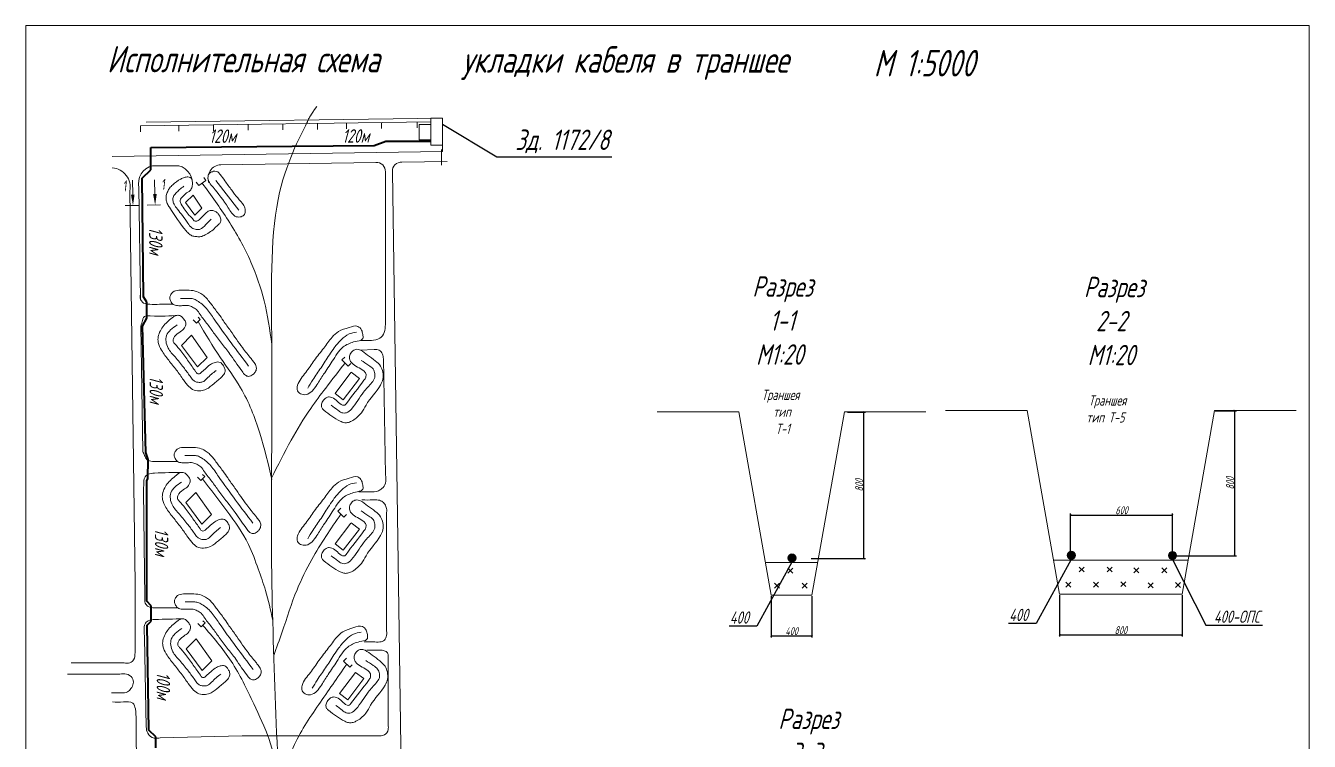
# Model space of a CAD drawing. Header units: millimetres. Extents: x 13096 to 18634, y -492 to 9335.
# Drawn here: x 13125 to 14094, y 4418 to 4958 of the extents above; entities that cross this region are included whole.
import ezdxf
from ezdxf import colors
from ezdxf.entities.mleader import LeaderData, LeaderLine
from ezdxf.enums import TextEntityAlignment as Align
from ezdxf.math import Vec2, Vec3

# ---------------------------------------------------------------- set-up
doc = ezdxf.new("R2010")
doc.units = ezdxf.units.MM
doc.layers.get('Defpoints').update_dxf_attribs({"color": 33})
for name, color, linetype, lineweight in [('Линия выноска', 137, 'Continuous', 20), ('Линия связи (Вновь)', 3, 'Continuous', 60), ('Размерная', 4, 'Continuous', 25), ('Рамка толстая', 7, 'Continuous', 60), ('Строительный', 251, 'Continuous', 13), ('ТаБлица', 253, 'Continuous', 25), ('текст', 7, 'Continuous', 25), ('Элемент эл. схем', 7, 'Continuous', 35)]:
    doc.layers.add(name, color=color, linetype=linetype, lineweight=lineweight)
doc.styles.add('Simplex', font='simplex.shx', dxfattribs={"width": 0.7, "oblique": 15})
doc.dimstyles.new('Simplex', dxfattribs={"dimtxt": 2.5, "dimasz": 2.5, "dimexe": 1.25, "dimexo": 0.625, "dimtad": 1, "dimtxsty": 'Simplex', "dimcen": 2.5, "dimclrt": 2, "dimadec": 0, "dimazin": 0, "dimtfac": 1, "dimtmove": 0, "dimatfit": 3, "dimfxl": 1, "dimarcsym": 0})

# ---------------------------------------------------------------- blocks, each defined once
blk = doc.blocks.new('_ArchTick')
at = {"color": 0, "linetype": 'ByBlock', "const_width": 0.15}
blk.add_lwpolyline([(-0.5, -0.5), (0.5, 0.5)], dxfattribs=at)
blk = doc.blocks.new('*D83')
at = {"layer": 'Defpoints', "color": 0, "lineweight": 80, "transparency": 16777216}
for p in [(14022.33, 4667.5), (14037.73, 4667.5), (13992.55, 4557.98)]:
    blk.add_point(p, dxfattribs=at)
at = {"layer": 'Размерная', "color": 0, "lineweight": -2, "transparency": 16777216}
for p, q in [((14022.96, 4667.5), (14038.98, 4667.5)), ((14037.73, 4557.98), (14037.73, 4667.5)), ((13993.17, 4557.98), (14038.98, 4557.98))]:
    blk.add_line(p, q, dxfattribs=at)
at = {"layer": 'Размерная', "color": 0, "lineweight": -2, "transparency": 16777216, "xscale": 1.5, "yscale": 1.5, "zscale": 1.5}
for p, rotation in [((14037.73, 4667.5), 90), ((14037.73, 4557.98), 270)]:
    blk.add_blockref('_ArchTick', p, dxfattribs=dict(at, rotation=rotation))
at = {"layer": 'Размерная', "color": 2, "lineweight": 20, "transparency": 16777216, "insert": (14034.11, 4612.74), "char_height": 2, "attachment_point": 5, "rotation": 90, "style": 'Simplex'}
blk.add_mtext('{\\H3x;\\C256;800}', dxfattribs=at)
blk = doc.blocks.new('*D84')
at = {"layer": 'Defpoints', "color": 0, "lineweight": 80, "transparency": 16777216}
for p in [(13905.49, 4528.9), (13997.89, 4528.9), (13997.89, 4498.16)]:
    blk.add_point(p, dxfattribs=at)
at = {"layer": 'Размерная', "color": 0, "lineweight": -2, "transparency": 16777216}
for p, q in [((13905.49, 4528.28), (13905.49, 4496.91)), ((13997.89, 4528.28), (13997.89, 4496.91)), ((13905.49, 4498.16), (13997.89, 4498.16))]:
    blk.add_line(p, q, dxfattribs=at)
at = {"layer": 'Размерная', "color": 0, "lineweight": -2, "transparency": 16777216, "xscale": 1.5, "yscale": 1.5, "zscale": 1.5, "rotation": 180}
blk.add_blockref('_ArchTick', (13905.49, 4498.16), dxfattribs=at)
at = {"layer": 'Размерная', "color": 0, "lineweight": -2, "transparency": 16777216, "xscale": 1.5, "yscale": 1.5, "zscale": 1.5}
blk.add_blockref('_ArchTick', (13997.89, 4498.16), dxfattribs=at)
at = {"layer": 'Размерная', "color": 2, "lineweight": 20, "transparency": 16777216, "insert": (13951.69, 4501.78), "char_height": 2, "attachment_point": 5, "style": 'Simplex'}
blk.add_mtext('{\\H3x;\\C256;800}', dxfattribs=at)
blk = doc.blocks.new('*D85')
at = {"layer": 'Defpoints', "color": 0, "lineweight": 80, "transparency": 16777216}
for p in [(13744.87, 4666.47), (13757.85, 4666.47), (13717.5, 4555.84)]:
    blk.add_point(p, dxfattribs=at)
at = {"layer": 'Размерная', "color": 0, "lineweight": -2, "transparency": 16777216}
for p, q in [((13745.49, 4666.47), (13759.1, 4666.47)), ((13757.85, 4555.84), (13757.85, 4666.47)), ((13718.13, 4555.84), (13759.1, 4555.84))]:
    blk.add_line(p, q, dxfattribs=at)
at = {"layer": 'Размерная', "color": 0, "lineweight": -2, "transparency": 16777216, "xscale": 1.5, "yscale": 1.5, "zscale": 1.5}
for p, rotation in [((13757.85, 4666.47), 90), ((13757.85, 4555.84), 270)]:
    blk.add_blockref('_ArchTick', p, dxfattribs=dict(at, rotation=rotation))
at = {"layer": 'Размерная', "color": 2, "lineweight": 20, "transparency": 16777216, "insert": (13754.22, 4611.16), "char_height": 2, "attachment_point": 5, "rotation": 90, "style": 'Simplex'}
blk.add_mtext('{\\H3x;\\C256;800}', dxfattribs=at)
blk = doc.blocks.new('*D86')
at = {"layer": 'Defpoints', "color": 0, "lineweight": 80, "transparency": 16777216}
for p in [(13687.82, 4528.14), (13718.62, 4528.14), (13718.62, 4497.39)]:
    blk.add_point(p, dxfattribs=at)
at = {"layer": 'Размерная', "color": 0, "lineweight": -2, "transparency": 16777216}
for p, q in [((13687.82, 4527.51), (13687.82, 4496.14)), ((13718.62, 4527.51), (13718.62, 4496.14)), ((13687.82, 4497.39), (13718.62, 4497.39))]:
    blk.add_line(p, q, dxfattribs=at)
at = {"layer": 'Размерная', "color": 0, "lineweight": -2, "transparency": 16777216, "xscale": 1.5, "yscale": 1.5, "zscale": 1.5, "rotation": 180}
blk.add_blockref('_ArchTick', (13687.82, 4497.39), dxfattribs=at)
at = {"layer": 'Размерная', "color": 0, "lineweight": -2, "transparency": 16777216, "xscale": 1.5, "yscale": 1.5, "zscale": 1.5}
blk.add_blockref('_ArchTick', (13718.62, 4497.39), dxfattribs=at)
at = {"layer": 'Размерная', "color": 2, "lineweight": 20, "transparency": 16777216, "insert": (13703.22, 4501.01), "char_height": 2, "attachment_point": 5, "style": 'Simplex'}
blk.add_mtext('{\\H3x;\\C256;400}', dxfattribs=at)
blk = doc.blocks.new('_None')
blk = doc.blocks.new('*D89')
at = {"layer": 'Defpoints', "color": 0, "lineweight": 80, "transparency": 16777216}
for p in [(13990.75, 4588.65), (13913.75, 4559.41), (13990.75, 4559.41)]:
    blk.add_point(p, dxfattribs=at)
at = {"layer": 'Размерная', "color": 0, "lineweight": -2, "transparency": 16777216}
for p, q in [((13913.75, 4560.03), (13913.75, 4589.9)), ((13913.75, 4588.65), (13990.75, 4588.65)), ((13990.75, 4560.03), (13990.75, 4589.9))]:
    blk.add_line(p, q, dxfattribs=at)
at = {"layer": 'Размерная', "color": 0, "lineweight": -2, "transparency": 16777216, "xscale": 1.5, "yscale": 1.5, "zscale": 1.5, "rotation": 180}
blk.add_blockref('_ArchTick', (13913.75, 4588.65), dxfattribs=at)
at = {"layer": 'Размерная', "color": 0, "lineweight": -2, "transparency": 16777216, "xscale": 1.5, "yscale": 1.5, "zscale": 1.5}
blk.add_blockref('_ArchTick', (13990.75, 4588.65), dxfattribs=at)
at = {"layer": 'Размерная', "color": 2, "lineweight": 20, "transparency": 16777216, "insert": (13952.25, 4592.27), "char_height": 2, "attachment_point": 5, "style": 'Simplex'}
blk.add_mtext('{\\H3x;\\C256;600}', dxfattribs=at)

msp = doc.modelspace()

# ---------------------------------------------------------------- hatches: boundary and pattern name
at = {"layer": 'Элемент эл. схем', "lineweight": 20, "true_color": 0x000000}
for points in [[(13706.59276, 4556.2224, 1), (13700.43276, 4556.2224, 1)], [(13917.3617, 4558.22608, 1), (13911.2017, 4558.22608, 1)], [(13993.7366, 4558.17617, 1), (13987.5766, 4558.17617, 1)]]:
    msp.add_hatch(color=18, dxfattribs=at).paths.add_polyline_path(points)

# ---------------------------------------------------------------- linework, layer by layer
at = {"color": 18, "lineweight": 20, "true_color": 0x000000}
for points in [[(13422.17365, 4883.62985), (13431.01834, 4883.62985), (13431.01834, 4871.95925), (13422.17365, 4871.95925)], [(13431.00014, 4888.2382), (13439.88896, 4888.2382), (13439.88896, 4867.87823), (13431.00014, 4867.87823)]]:
    msp.add_lwpolyline(points, close=True, dxfattribs=at)
at = {"layer": 'Линия связи (Вновь)', "color": 18, "lineweight": 35, "true_color": 0x000000}
for p, q in [((13219.79198, 4866.2008), (13326.33423, 4867.11862)), ((13219.79743, 4849.42688), (13219.79198, 4866.2008)), ((13326.33423, 4867.11862), (13388.35668, 4867.684)), ((13388.35668, 4867.684), (13396.94903, 4871.02162)), ((13396.94903, 4871.02162), (13430.49708, 4870.99594)), ((13213.15497, 4842.97323), (13219.79743, 4849.42688)), ((13214.13605, 4753.51443), (13213.15497, 4842.97323)), ((13216.8271, 4749.39798), (13214.13605, 4753.51443)), ((13216.8271, 4737.32071), (13216.8271, 4749.39798)), ((13213.5242, 4731.25315), (13216.8271, 4737.32071)), ((13215.8591, 4635.97454), (13213.5242, 4731.25315)), ((13217.64447, 4630.72929), (13215.8591, 4635.97454)), ((13217.56326, 4616.17827), (13217.64447, 4630.72929)), ((13216.69592, 4614.64455), (13217.56326, 4616.17827)), ((13216.69592, 4523.55286), (13216.69592, 4614.64455)), ((13220.08082, 4520.12885), (13216.69592, 4523.55286)), ((13220.08082, 4508.61158), (13220.08082, 4520.12885)), ((13216.93987, 4505.51472), (13220.08082, 4508.61158)), ((13218.20999, 4426.20608), (13216.93987, 4505.51472)), ((13223.42062, 4421.33304), (13218.20999, 4426.20608)), ((13223.42062, 4412.97099), (13223.42062, 4421.33304))]:
    msp.add_line(p, q, dxfattribs=at)
at = {"layer": 'Рамка толстая', "color": 18, "lineweight": 20, "true_color": 0x000000}
for p, q in [((13125.29002, 4958.21426), (14093.91502, 4958.21426)), ((13125.29002, 4958.21426), (13125.29002, 3625.08926)), ((14093.91502, 4958.21426), (14093.91502, 3625.08926))]:
    msp.add_line(p, q, dxfattribs=at)
at = {"layer": 'Строительный', "color": 18, "lineweight": 20, "true_color": 0x000000}
for p, q in [((13431.00014, 4885.53696), (13211.82993, 4882.46138)), ((13211.95367, 4882.46311), (13211.95367, 4878.05311)), ((13439.88896, 4888.2382), (13216.21888, 4885.27008)), ((13240.87102, 4882.86891), (13240.87102, 4878.45891)), ((13267.00249, 4883.23561), (13267.00249, 4878.82561)), ((13293.13396, 4883.6023), (13293.13396, 4879.1923)), ((13319.26543, 4883.969), (13319.26543, 4879.559)), ((13345.3969, 4884.3357), (13345.3969, 4879.9257)), ((13367.26627, 4884.64259), (13367.26627, 4880.23259)), ((13393.81897, 4885.0152), (13393.81897, 4880.6052)), ((13420.79633, 4885.39377), (13420.79633, 4880.98377)), ((13439.88896, 4863.18313), (13190.5154, 4859.36028)), ((13439.07311, 4852.91931), (13439.07311, 4864.69596)), ((13439.88896, 4867.87823), (13439.88896, 4863.18313)), ((13389.49236, 4854.85128), (13272.62137, 4853.12218)), ((13443.30191, 4855.61946), (13409.20019, 4855.05586)), ((13240.89854, 4852.49077), (13221.06854, 4852.49077)), ((13259.63006, 4843.44872), (13261.18471, 4841.22785)), ((13396.72443, 4732.46068), (13396.72443, 4847.85832)), ((13401.96811, 4848.0629), (13416.50922, 3867.76774)), ((13203.9234, 4833.47053), (13207.79837, 4536.7543)), ((13211.96425, 4751.59214), (13210.72418, 4835.73532)), ((13255.85512, 4837.49704), (13254.05001, 4840.0757)), ((13261.18471, 4841.22785), (13255.85512, 4837.49704)), ((13268.89766, 4841.25332), (13286.19065, 4818.99081)), ((13251.55895, 4830.31852), (13245.90039, 4824.65996)), ((13245.90039, 4824.65996), (13252.83467, 4815.02425)), ((13258.25426, 4820.44384), (13251.55895, 4830.31852)), ((13252.83467, 4815.02425), (13258.25426, 4820.44384)), ((13257.07702, 4736.43276), (13255.44022, 4738.06956)), ((13213.65887, 4636.60561), (13212.26237, 4731.36367)), ((13251.67895, 4736.04586), (13254.18454, 4733.54027)), ((13254.18454, 4733.54027), (13257.07702, 4736.43276)), ((13250.48922, 4724.47046), (13242.82717, 4716.8084)), ((13262.2116, 4707.77216), (13250.48922, 4724.47046)), ((13242.82717, 4716.8084), (13254.9272, 4700.48775)), ((13254.9272, 4700.48775), (13262.2116, 4707.77216)), ((13363.97685, 4705.76271), (13366.17509, 4708.01562)), ((13388.24395, 4713.74963), (13377.99886, 4713.2764)), ((13368.63319, 4701.21937), (13363.97685, 4705.76271)), ((13370.52643, 4703.15969), (13368.63319, 4701.21937)), ((13396.83158, 4619.11056), (13395.22228, 4706.64861)), ((13254.96356, 4617.35761), (13257.46914, 4614.85202)), ((13257.46914, 4614.85202), (13260.36163, 4617.74451)), ((13260.36163, 4617.74451), (13258.72483, 4619.38131)), ((13215.28785, 4526.07389), (13214.10286, 4606.47968)), ((13253.77383, 4605.78221), (13246.11177, 4598.12015)), ((13265.49621, 4589.08391), (13253.77383, 4605.78221)), ((13246.11177, 4598.12015), (13258.21181, 4581.7995)), ((13360.83422, 4591.72262), (13363.03246, 4593.97553)), ((13365.49056, 4587.17928), (13360.83422, 4591.72262)), ((13258.21181, 4581.7995), (13265.49621, 4589.08391)), ((13367.3838, 4589.1196), (13365.49056, 4587.17928)), ((13397.59588, 4502.34924), (13397.59588, 4589.71361)), ((13700.50075, 4548.6401), (13704.24276, 4544.89809)), ((13704.24276, 4548.6401), (13700.50075, 4544.89809)), ((13920.32362, 4549.45603), (13924.06563, 4545.71402)), ((13924.06563, 4549.45603), (13920.32362, 4545.71402)), ((13941.35807, 4549.45603), (13945.10008, 4545.71402)), ((13945.10008, 4549.45603), (13941.35807, 4545.71402)), ((13961.57852, 4548.89922), (13965.32053, 4545.15721)), ((13965.32053, 4548.89922), (13961.57852, 4545.15721)), ((13982.61298, 4548.89922), (13986.35499, 4545.15721)), ((13986.35499, 4548.89922), (13982.61298, 4545.15721)), ((13207.79837, 4536.7543), (13207.79837, 4490.40906)), ((13690.2974, 4537.13854), (13694.0394, 4533.39653)), ((13694.0394, 4537.13854), (13690.2974, 4533.39653)), ((13711.33185, 4537.13854), (13715.07386, 4533.39653)), ((13715.07386, 4537.13854), (13711.33185, 4533.39653)), ((13910.12026, 4537.95447), (13913.86227, 4534.21246)), ((13913.86227, 4537.95447), (13910.12026, 4534.21246)), ((13931.15472, 4537.95447), (13934.89672, 4534.21246)), ((13934.89672, 4537.95447), (13931.15472, 4534.21246)), ((13951.78464, 4538.35846), (13955.52665, 4534.61645)), ((13955.52665, 4538.35846), (13951.78464, 4534.61645)), ((13972.40962, 4537.39766), (13976.15163, 4533.65565)), ((13976.15163, 4537.39766), (13972.40962, 4533.65565)), ((13993.03954, 4537.80166), (13996.78155, 4534.05965)), ((13996.78155, 4537.80166), (13993.03954, 4534.05965)), ((13255.23568, 4506.80588), (13257.74126, 4504.3003)), ((13257.74126, 4504.3003), (13260.63375, 4507.19279)), ((13260.63375, 4507.19279), (13258.99695, 4508.82959)), ((13214.97235, 4495.93676), (13216.2365, 4428.74526)), ((13254.04595, 4495.23048), (13246.38389, 4487.56843)), ((13265.76833, 4478.53218), (13254.04595, 4495.23048)), ((13246.38389, 4487.56843), (13258.48393, 4471.24778)), ((13199.60519, 4477.02906), (13159.70462, 4477.02906)), ((13258.48393, 4471.24778), (13265.76833, 4478.53218)), ((13365.18311, 4478.2738), (13367.38134, 4480.52672)), ((13369.83945, 4473.73046), (13365.18311, 4478.2738)), ((13371.73268, 4475.67079), (13369.83945, 4473.73046)), ((13398.82575, 4430.1548), (13398.82575, 4479.79194)), ((13156.91231, 4468.57902), (13196.38991, 4468.57902)), ((13288.77675, 4422.03294), (13226.83039, 4420.49651)), ((13375.12989, 4422.03294), (13288.77675, 4422.03294))]:
    msp.add_line(p, q, dxfattribs=at)
for points in [[(13370.66283, 4696.26152), (13358.71013, 4680.56325), (13364.96558, 4675.80034), (13377.10063, 4691.73809), (13370.84518, 4696.50101)], [(13370.66283, 4582.52564), (13358.71013, 4566.82738), (13364.96558, 4562.06446), (13377.10063, 4578.00222), (13370.84518, 4582.76514)], [(13374.29143, 4469.90545), (13362.15637, 4453.96769), (13368.41182, 4449.20477), (13380.54688, 4465.14253), (13374.29143, 4469.90545)]]:
    msp.add_lwpolyline(points, dxfattribs=at)
for centre, radius, start, end in [((13272.74639, 4843.23343), 9.88954, 90.72433398, 202.13249375), ((13390.15153, 4848.29683), 6.58751, 356.18317171, 95.74288416), ((13408.54101, 4848.50142), 6.58751, 84.25711584, 183.81682829), ((13189.6297, 4836.26886), 14.56504, 348.92312265, 85.86922356), ((13224.32971, 4838.90652), 13.97022, 103.49952732, 193.12034259), ((13237.2688, 4839.11482), 13.85969, 348.95296455, 74.81764387)]:
    msp.add_arc(centre, radius, start, end, dxfattribs=at)
msp.add_open_spline([(13344.88146, 4897.2368), (13335.49442, 4883.0571), (13344.88146, 4897.2368), (13308.58207, 4831.45259), (13312.36407, 4698.57523), (13308.57645, 4526.39547), (13320.53813, 4328.34486), (13318.62397, 4134.51176), (13316.49122, 4000.57689), (13320.07775, 3913.615), (13329.71157, 3862.93795), (13329.71157, 3862.93795), (13329.71157, 3862.93795), (13329.71157, 3862.93795), (13329.71157, 3862.93795), (13329.71157, 3862.93795), (13329.71157, 3862.93795), (13329.71157, 3862.93795), (13329.71157, 3862.93795)], degree=3, knots=[0, 0, 0, 0, 25.836333109, 49.871244762, 76.873917157, 116.334767859, 166.936096042, 211.721259242, 248.246118291, 257.850777941, 271.152471293, 282.284588503, 290.662390358, 305.749777897, 312.760031631, 324.633986925, 330.142951601, 332.123990533, 332.123990533, 332.123990533, 332.123990533], dxfattribs=at)
for points in [[(13250.87168, 4836.4591), (13249.37757, 4833.6586), (13245.89347, 4831.23973), (13244.47138, 4829.81764), (13242.67111, 4828.01738), (13241.8269, 4826.15857), (13242.67111, 4823.44471), (13245.67409, 4818.80461), (13248.72806, 4814.98656), (13251.17757, 4812.53705), (13253.06622, 4810.6484), (13254.39712, 4810.6484), (13256.16871, 4811.56475), (13257.11299, 4812.50903), (13258.38207, 4813.77811), (13259.65108, 4815.04712), (13261.83511, 4817.23115), (13264.41205, 4818.55928), (13266.62103, 4818.55928), (13269.04219, 4817.58243), (13270.51798, 4816.10665), (13272.05388, 4813.68864), (13272.52341, 4811.97773), (13272.05388, 4809.38187), (13270.48971, 4807.8177), (13268.39423, 4805.72221), (13260.65167, 4800.15924), (13257.40377, 4798.92031), (13254.39208, 4798.92031), (13251.42894, 4799.38299), (13248.9036, 4800.70651), (13246.33812, 4803.272), (13233.74227, 4821.03471), (13232.13627, 4823.85029), (13231.42604, 4826.36751), (13231.29993, 4829.91742), (13232.53851, 4833.05482), (13233.89055, 4835.62069), (13236.22651, 4837.95666), (13242.32872, 4842.41884), (13245.10392, 4843.62273), (13247.76958, 4843.97698), (13249.48583, 4843.62273), (13250.74152, 4842.36703)], [(13266.75532, 4836.15227), (13278.17518, 4820.64955), (13284.19351, 4813.98067), (13287.98942, 4813.98067), (13290.29087, 4815.68273), (13290.94843, 4818.60909), (13289.87242, 4822.37154), (13285.26587, 4828.15443), (13280.78069, 4833.98737), (13275.66665, 4840.95877), (13272.07478, 4845.90162), (13270.22262, 4847.75378), (13268.09955, 4848.3502), (13266.15676, 4847.93215), (13263.97486, 4846.79745), (13262.85685, 4843.23343), (13263.91586, 4839.67584), (13266.75532, 4836.15227)], [(13244.52946, 4836.96279), (13238.56509, 4831.65493), (13236.80559, 4829.21793), (13236.41519, 4826.34148), (13237.24546, 4823.46503), (13239.76466, 4819.72859), (13243.64355, 4814.7747), (13247.68896, 4809.16633), (13250.6881, 4805.45091), (13254.00716, 4804.41219), (13256.56642, 4804.41219), (13261.16511, 4808.00775), (13265.20395, 4812.08274)], [(13258.51991, 4839.36244), (13278.07783, 4811.25309), (13295.2339, 4779.71577), (13305.19489, 4750.49575), (13311.02796, 4717.58724)], [(13297.18772, 4704.49249), (13299.02976, 4701.66252), (13299.4117, 4699.4541), (13298.43172, 4696.54187), (13296.60813, 4694.71828), (13293.48439, 4693.38698), (13291.13353, 4694.28449), (13288.59904, 4697.28053), (13284.63417, 4702.64383), (13280.20521, 4709.2132), (13273.81176, 4717.50283), (13267.77056, 4725.47801), (13262.50172, 4732.74861), (13256.95313, 4740.0218), (13254.06921, 4743.78208), (13251.15695, 4745.675), (13248.13928, 4746.8318), (13243.74232, 4746.8318), (13239.91779, 4746.8318), (13236.55013, 4747.77811), (13234.82825, 4749.96527), (13233.98853, 4752.53206), (13234.52969, 4754.57177), (13236.34995, 4757.10298), (13240.80601, 4758.38569), (13247.1345, 4758.38569), (13253.24076, 4757.84651), (13257.34864, 4755.92967), (13260.34961, 4753.82854), (13263.11639, 4750.78158), (13265.58111, 4747.67665), (13267.96554, 4744.35775), (13270.84675, 4740.65731), (13274.49052, 4735.35196), (13279.92058, 4727.7505), (13288.80973, 4715.08136), (13295.37474, 4706.81267), (13297.18772, 4704.49249)], [(13236.52205, 4747.7983), (13226.27306, 4747.7983), (13218.92973, 4747.7983), (13214.28089, 4748.79263), (13212.47135, 4750.60217), (13211.73112, 4752.40987), (13211.90936, 4755.31649)], [(13293.49564, 4701.22776), (13267.58517, 4736.53382), (13261.66069, 4744.58851), (13258.38018, 4747.86902), (13254.65911, 4750.49052), (13251.69666, 4752.00789), (13248.75236, 4752.28479), (13242.05434, 4752.28479)], [(13240.43488, 4739.51457), (13219.31583, 4739.02968), (13214.09812, 4737.9556), (13213.48433, 4735.66275), (13212.26237, 4731.36367), (13212.35334, 4725.19056)], [(13236.80739, 4738.37543), (13229.57908, 4731.78531), (13226.91769, 4727.84199), (13225.28366, 4723.20061), (13225.28366, 4719.09027), (13227.84661, 4713.08868), (13233.20574, 4705.57983), (13239.10474, 4698.17538), (13244.39633, 4690.70231), (13248.43677, 4685.69961), (13252.34563, 4682.9788), (13257.44744, 4682.49604), (13261.58058, 4683.71239), (13267.45431, 4688.00813), (13273.48464, 4693.2671), (13275.63339, 4696.56991), (13275.63339, 4699.00263), (13274.54404, 4701.40335), (13271.97572, 4703.97167), (13268.38727, 4703.97167), (13264.76676, 4702.32775), (13260.40157, 4698.67806), (13258.53066, 4696.96752), (13256.37376, 4695.36312), (13255.14263, 4695.36312), (13253.56037, 4696.94538), (13248.24359, 4704.5348), (13242.31079, 4712.64104), (13237.87647, 4717.90729), (13236.5992, 4719.73267), (13236.5992, 4721.24245), (13237.67486, 4723.49079), (13241.94905, 4727.10259), (13244.91783, 4729.69994), (13245.91492, 4731.64242), (13245.91492, 4734.63629), (13244.2448, 4737.05194), (13242.354, 4738.94274), (13239.4532, 4739.45638), (13237.43411, 4738.73418), (13236.80739, 4738.37543)], [(13239.55017, 4732.23914), (13234.66023, 4728.55088), (13231.61553, 4724.1819), (13231.19455, 4719.71716), (13232.74926, 4714.75406), (13237.98605, 4708.0396), (13244.52072, 4700.05422), (13249.34667, 4693.51308), (13251.61168, 4690.59611), (13253.62343, 4689.2986), (13256.24637, 4688.8661), (13258.7929, 4689.19684), (13262.0056, 4691.74289), (13269.01348, 4697.90526)], [(13255.35482, 4734.71055), (13272.30318, 4707.49786), (13287.43566, 4684.82063), (13301.99594, 4650.52479), (13311.07542, 4615.45067)], [(13378.24553, 4720.60696), (13372.69067, 4719.37044), (13364.87238, 4715.58333), (13356.68562, 4704.77968), (13350.12445, 4694.96709), (13345.03074, 4686.94134), (13336.85499, 4679.65528), (13332.66319, 4680.29509), (13330.50621, 4682.45207), (13330.50621, 4686.69819), (13336.65549, 4696.34084), (13343.08863, 4705.46499), (13350.19455, 4714.72606), (13356.56722, 4722.99127), (13361.26345, 4727.19957), (13369.35598, 4730.28229), (13375.93479, 4731.15476), (13378.78621, 4728.30334), (13379.66085, 4725.10565), (13379.66085, 4722.08108), (13378.24553, 4720.60696)], [(13396.72443, 4732.46068), (13395.8769, 4726.52785), (13392.45541, 4722.25883), (13386.17319, 4720.60696), (13378.24553, 4720.60696)], [(13374.96244, 4726.72705), (13369.31467, 4725.39498), (13363.59676, 4721.22046), (13358.18255, 4715.05849), (13354.4439, 4709.65987), (13348.14173, 4699.93839), (13341.85509, 4690.72607), (13338.13532, 4684.49882)], [(13377.99886, 4713.2764), (13374.32929, 4713.74963), (13371.69342, 4712.29938), (13369.94903, 4709.51207), (13369.94903, 4705.98434), (13371.34157, 4703.5994), (13380.39305, 4697.53766), (13381.92649, 4695.49399), (13381.92649, 4692.77704), (13380.56672, 4690.44325), (13367.04235, 4672.70625), (13366.03834, 4671.70224), (13364.40811, 4671.70224), (13360.59227, 4674.5343), (13356.40105, 4677.45629), (13354.40208, 4677.91715), (13351.97257, 4677.14905), (13349.44375, 4674.62022), (13348.42772, 4671.76403), (13348.95051, 4669.3061), (13350.36449, 4667.89211), (13362.67302, 4659.54701), (13365.4356, 4658.52303), (13368.13056, 4658.52303), (13371.08423, 4659.53537), (13374.74936, 4661.94777), (13378.61134, 4665.80976), (13382.09658, 4671.70159), (13393.06561, 4686.85782), (13394.86894, 4691.2515), (13394.76988, 4696.63974), (13393.01265, 4701.17212), (13389.05243, 4705.13234), (13383.34937, 4709.47921), (13377.99886, 4713.2764)], [(13395.22228, 4706.64861), (13394.4401, 4710.21872), (13392.02058, 4713.1207), (13388.24395, 4713.74963)], [(13310.82809, 4616.51115), (13325.6167, 4645.18748), (13340.36771, 4669.20243), (13351.68069, 4684.5871), (13366.30502, 4703.49104)], [(13378.50149, 4705.48642), (13384.15356, 4701.68893), (13387.42579, 4698.98114), (13388.71487, 4695.48085), (13388.71487, 4692.42699), (13386.50211, 4688.76159), (13380.3192, 4681.51392), (13371.07672, 4668.75541), (13367.4667, 4665.97772), (13363.73496, 4665.97772), (13360.78751, 4667.85142), (13355.79631, 4671.57963)], [(13300.47233, 4585.80424), (13302.31436, 4582.97427), (13302.69631, 4580.76585), (13301.71632, 4577.85362), (13299.89274, 4576.03003), (13296.769, 4574.69873), (13294.41814, 4575.59624), (13291.88365, 4578.59228), (13287.91877, 4583.95558), (13283.48981, 4590.52495), (13277.09637, 4598.81458), (13271.05516, 4606.78976), (13265.78633, 4614.06036), (13260.23774, 4621.33355), (13257.35381, 4625.09383), (13254.44156, 4626.98675), (13251.42389, 4628.14354), (13247.02692, 4628.14354), (13243.20239, 4628.14354), (13239.83474, 4629.08985), (13238.11286, 4631.27702), (13237.27314, 4633.84381), (13237.81429, 4635.88352), (13239.63456, 4638.41473), (13244.09061, 4639.69744), (13250.41911, 4639.69744), (13256.52537, 4639.15826), (13260.63325, 4637.24142), (13263.63421, 4635.14029), (13266.401, 4632.09333), (13268.86571, 4628.9884), (13271.25014, 4625.6695), (13274.13135, 4621.96905), (13277.77513, 4616.66371), (13283.20519, 4609.06225), (13292.09434, 4596.39311), (13298.65934, 4588.12442), (13300.47233, 4585.80424)], [(13239.80665, 4629.11005), (13229.55767, 4629.11005), (13222.21433, 4629.11005), (13217.5655, 4630.10438), (13215.75596, 4631.91392), (13215.01573, 4633.72162), (13213.65887, 4636.60561)], [(13296.78025, 4582.53951), (13270.86977, 4617.84557), (13264.9453, 4625.90026), (13261.66479, 4629.18077), (13257.94371, 4631.80226), (13254.98127, 4633.31964), (13252.03697, 4633.59654), (13245.33894, 4633.59654)], [(13243.71949, 4620.82632), (13222.60044, 4620.34143), (13217.38273, 4619.26735), (13215.08988, 4616.9745), (13214.42087, 4612.65882), (13214.10286, 4606.47968)], [(13240.092, 4619.68718), (13232.86369, 4613.09706), (13230.2023, 4609.15374), (13228.56827, 4604.51236), (13228.56827, 4600.40202), (13231.13121, 4594.40043), (13236.49035, 4586.89158), (13242.38934, 4579.48713), (13247.68093, 4572.01406), (13251.72138, 4567.01136), (13255.63024, 4564.29054), (13260.73205, 4563.80778), (13264.86518, 4565.02414), (13270.73892, 4569.31988), (13276.76924, 4574.57885), (13278.918, 4577.88166), (13278.918, 4580.31438), (13277.82865, 4582.71509), (13275.26032, 4585.28342), (13271.67187, 4585.28342), (13268.05137, 4583.6395), (13263.68618, 4579.98981), (13261.81527, 4578.27927), (13259.65837, 4576.67487), (13258.42723, 4576.67487), (13256.84497, 4578.25713), (13251.52819, 4585.84655), (13245.59539, 4593.95279), (13241.16108, 4599.21904), (13239.8838, 4601.04442), (13239.8838, 4602.5542), (13240.95947, 4604.80253), (13245.23366, 4608.41434), (13248.20243, 4611.01169), (13249.19952, 4612.95417), (13249.19952, 4615.94804), (13247.5294, 4618.36369), (13245.63861, 4620.25449), (13242.73781, 4620.76813), (13240.71871, 4620.04592), (13240.092, 4619.68718)], [(13242.83478, 4613.55089), (13237.94483, 4609.86262), (13234.90014, 4605.49365), (13234.47915, 4601.02891), (13236.03387, 4596.06581), (13241.27066, 4589.35135), (13247.80532, 4581.36597), (13252.63128, 4574.82483), (13254.89629, 4571.90786), (13256.90804, 4570.61035), (13259.53098, 4570.17785), (13262.0775, 4570.50859), (13265.2902, 4573.05464), (13272.29808, 4579.21701)], [(13258.63942, 4616.0223), (13277.20273, 4591.77015), (13293.3959, 4566.52033), (13300.77363, 4547.97457), (13306.25868, 4531.72896), (13311.71237, 4509.35358)], [(13378.24553, 4606.87108), (13372.69067, 4605.63456), (13364.87238, 4601.84746), (13356.68562, 4591.0438), (13350.12445, 4581.23122), (13345.03074, 4573.20547), (13336.85499, 4565.91941), (13332.66319, 4566.55922), (13330.50621, 4568.7162), (13330.50621, 4572.96232), (13336.65549, 4582.60497), (13343.08863, 4591.72912), (13350.19455, 4600.99019), (13356.56722, 4609.2554), (13361.26345, 4613.46369), (13369.35598, 4616.54642), (13375.93479, 4617.41889), (13378.78621, 4614.56747), (13379.66085, 4611.36977), (13379.66085, 4608.34521), (13378.24553, 4606.87108)], [(13374.96244, 4612.99118), (13369.31467, 4611.65911), (13363.59676, 4607.48458), (13358.18255, 4601.32262), (13354.4439, 4595.92399), (13348.14173, 4586.20252), (13341.85509, 4576.9902), (13338.13532, 4570.76295)], [(13396.83158, 4619.11056), (13396.83158, 4612.70673), (13394.09441, 4608.69719), (13391.50669, 4607.02497), (13384.72994, 4606.27341), (13376.7728, 4606.27341)], [(13377.99886, 4599.54053), (13374.32929, 4600.01376), (13371.69342, 4598.56351), (13369.94903, 4595.7762), (13369.94903, 4592.24847), (13371.34157, 4589.86353), (13380.39305, 4583.80179), (13381.92649, 4581.75812), (13381.92649, 4579.04116), (13380.56672, 4576.70737), (13367.04235, 4558.97038), (13366.03834, 4557.96637), (13364.40811, 4557.96637), (13360.59227, 4560.79843), (13356.40105, 4563.72042), (13354.40208, 4564.18128), (13351.97257, 4563.41318), (13349.44375, 4560.88435), (13348.42772, 4558.02815), (13348.95051, 4555.57022), (13350.36449, 4554.15624), (13362.67302, 4545.81114), (13365.4356, 4544.78716), (13368.13056, 4544.78716), (13371.08423, 4545.7995), (13374.74936, 4548.2119), (13378.61134, 4552.07389), (13382.09658, 4557.96572), (13393.06561, 4573.12195), (13394.86894, 4577.51563), (13394.76988, 4582.90387), (13393.01265, 4587.43625), (13389.05243, 4591.39647), (13383.34937, 4595.74334), (13377.99886, 4599.54053)], [(13378.50149, 4591.75055), (13384.15356, 4587.95305), (13387.42579, 4585.24527), (13388.71487, 4581.74497), (13388.71487, 4578.69112), (13386.50211, 4575.02572), (13380.3192, 4567.77805), (13371.07672, 4555.01954), (13367.4667, 4552.24185), (13363.73496, 4552.24185), (13360.78751, 4554.11555), (13355.79631, 4557.84376)], [(13397.59588, 4589.71361), (13397.59588, 4593.60075), (13396.29833, 4596.78736), (13393.95061, 4599.13507), (13390.38301, 4600.08985), (13387.1354, 4600.08985), (13379.07432, 4600.08985)], [(13363.16239, 4589.45095), (13341.18275, 4555.17621), (13330.03949, 4532.24737), (13318.80314, 4500.39765), (13312.50747, 4482.61009)], [(13240.07877, 4518.55833), (13229.82979, 4518.55833), (13222.48646, 4518.55833), (13217.83762, 4519.55265), (13216.02808, 4521.36219), (13215.28785, 4523.1699), (13215.28785, 4526.07389)], [(13300.74445, 4475.25251), (13302.58648, 4472.42255), (13302.96843, 4470.21412), (13301.98844, 4467.30189), (13300.16486, 4465.47831), (13297.04112, 4464.14701), (13294.69026, 4465.04452), (13292.15577, 4468.04055), (13288.19089, 4473.40385), (13283.76193, 4479.97323), (13277.36849, 4488.26285), (13271.32729, 4496.23804), (13266.05845, 4503.50864), (13260.50986, 4510.78183), (13257.62593, 4514.5421), (13254.71368, 4516.43503), (13251.69601, 4517.59182), (13247.29905, 4517.59182), (13243.47452, 4517.59182), (13240.10686, 4518.53813), (13238.38498, 4520.7253), (13237.54526, 4523.29209), (13238.08641, 4525.3318), (13239.90668, 4527.86301), (13244.36273, 4529.14572), (13250.69123, 4529.14572), (13256.79749, 4528.60653), (13260.90537, 4526.6897), (13263.90633, 4524.58857), (13266.67312, 4521.54161), (13269.13783, 4518.43667), (13271.52226, 4515.11777), (13274.40347, 4511.41733), (13278.04725, 4506.11199), (13283.47731, 4498.51053), (13292.36646, 4485.84139), (13298.93146, 4477.5727), (13300.74445, 4475.25251)], [(13297.05237, 4471.98779), (13271.14189, 4507.29384), (13265.21742, 4515.34854), (13261.93691, 4518.62905), (13258.21583, 4521.25054), (13255.25339, 4522.76792), (13252.30909, 4523.04481), (13245.61106, 4523.04481)], [(13243.99161, 4510.2746), (13222.87256, 4509.78971), (13217.65485, 4508.71562), (13215.362, 4506.42277), (13214.69299, 4502.1071), (13214.97235, 4495.93676)], [(13240.36412, 4509.13546), (13233.13581, 4502.54534), (13230.47442, 4498.60202), (13228.84039, 4493.96064), (13228.84039, 4489.8503), (13231.40333, 4483.8487), (13236.76247, 4476.33985), (13242.66146, 4468.93541), (13247.95305, 4461.46234), (13251.9935, 4456.45964), (13255.90236, 4453.73882), (13261.00417, 4453.25606), (13265.1373, 4454.47242), (13271.01104, 4458.76816), (13277.04136, 4464.02713), (13279.19012, 4467.32993), (13279.19012, 4469.76265), (13278.10077, 4472.16337), (13275.53245, 4474.73169), (13271.94399, 4474.73169), (13268.32349, 4473.08777), (13263.9583, 4469.43808), (13262.08739, 4467.72755), (13259.93049, 4466.12314), (13258.69936, 4466.12314), (13257.11709, 4467.7054), (13251.80031, 4475.29482), (13245.86751, 4483.40107), (13241.4332, 4488.66732), (13240.15593, 4490.4927), (13240.15593, 4492.00248), (13241.23159, 4494.25081), (13245.50578, 4497.86262), (13248.47455, 4500.45996), (13249.47164, 4502.40245), (13249.47164, 4505.39631), (13247.80152, 4507.81197), (13245.91073, 4509.70276), (13243.00993, 4510.21641), (13240.99083, 4509.4942), (13240.36412, 4509.13546)], [(13258.8394, 4505.55384), (13280.29779, 4478.43336), (13297.36109, 4446.14707), (13309.00656, 4419.1981), (13315.91087, 4393.11079)], [(13381.69177, 4494.01139), (13376.13692, 4492.77487), (13368.31862, 4488.98777), (13360.13186, 4478.18411), (13353.57069, 4468.37153), (13348.47699, 4460.34577), (13340.30124, 4453.05972), (13336.10943, 4453.69953), (13333.95245, 4455.85651), (13333.95245, 4460.10263), (13340.10173, 4469.74528), (13346.53488, 4478.86943), (13353.64079, 4488.1305), (13360.01346, 4496.39571), (13364.70969, 4500.604), (13372.80222, 4503.68672), (13379.38103, 4504.5592), (13382.23245, 4501.70778), (13383.1071, 4498.51008), (13383.1071, 4495.48552), (13381.69177, 4494.01139)], [(13243.1069, 4502.99917), (13238.21695, 4499.3109), (13235.17226, 4494.94193), (13234.75127, 4490.47719), (13236.30599, 4485.51409), (13241.54278, 4478.79963), (13248.07744, 4470.81425), (13252.9034, 4464.27311), (13255.16841, 4461.35613), (13257.18016, 4460.05863), (13259.8031, 4459.62613), (13262.34962, 4459.95687), (13265.56232, 4462.50292), (13272.5702, 4468.66529)], [(13378.40868, 4500.13149), (13372.76091, 4498.79942), (13367.043, 4494.62489), (13361.62879, 4488.46293), (13357.89014, 4483.0643), (13351.58797, 4473.34283), (13345.30133, 4464.13051), (13341.58156, 4457.90326)], [(13397.59588, 4502.34924), (13397.59588, 4497.79571), (13395.98886, 4494.26172), (13392.45152, 4492.89139), (13387.61473, 4492.89139), (13380.66362, 4492.89139)], [(13207.79837, 4490.40906), (13207.79837, 4484.86056), (13206.75757, 4479.36609), (13203.97225, 4477.16431), (13199.60519, 4477.02906)], [(13381.44511, 4486.68084), (13377.77553, 4487.15407), (13375.13967, 4485.70382), (13373.39527, 4482.91651), (13373.39527, 4479.38878), (13374.78781, 4477.00384), (13383.83929, 4470.9421), (13385.37273, 4468.89843), (13385.37273, 4466.18147), (13384.01296, 4463.84768), (13370.4886, 4446.11069), (13369.48459, 4445.10668), (13367.85435, 4445.10668), (13364.03851, 4447.93874), (13359.84729, 4450.86073), (13357.84832, 4451.32159), (13355.41881, 4450.55349), (13352.88999, 4448.02466), (13351.87396, 4445.16846), (13352.39675, 4442.71053), (13353.81074, 4441.29655), (13366.11926, 4432.95145), (13368.88185, 4431.92746), (13371.5768, 4431.92746), (13374.53047, 4432.93981), (13378.1956, 4435.35221), (13382.05759, 4439.21419), (13385.54282, 4445.10603), (13396.51186, 4460.26226), (13398.31518, 4464.65594), (13398.21612, 4470.04418), (13396.4589, 4474.57656), (13392.49867, 4478.53678), (13386.79561, 4482.88365), (13381.44511, 4486.68084)], [(13398.82575, 4479.79194), (13398.82575, 4482.05737), (13398.34488, 4484.54183), (13395.73757, 4486.24803), (13389.90692, 4486.69859), (13382.72, 4486.69859)], [(13367.51128, 4476.00213), (13346.40753, 4445.54777), (13327.17968, 4413.21929), (13316.47703, 4378.13463)], [(13381.94774, 4478.89086), (13387.5998, 4475.09336), (13390.87204, 4472.38558), (13392.16111, 4468.88528), (13392.16111, 4465.83143), (13389.94835, 4462.16603), (13383.76544, 4454.91836), (13374.52297, 4442.15984), (13370.91295, 4439.38216), (13367.1812, 4439.38216), (13364.23375, 4441.25586), (13359.24255, 4444.98407)], [(13196.38991, 4468.57902), (13201.25658, 4468.57902), (13205.68152, 4465.82207), (13206.49531, 4461.44013), (13204.71516, 4457.62912), (13202.21877, 4455.13273), (13197.0309, 4454.52321), (13190.05496, 4454.52321)], [(13190.71621, 4447.55481), (13199.10545, 4447.55481), (13206.10395, 4446.65841), (13208.03908, 4442.29719), (13208.63036, 4434.27271)], [(13208.63036, 4434.27271), (13210.34024, 4381.34565), (13209.87204, 4376.18487), (13207.80362, 4374.11645), (13203.9886, 4373.0562), (13197.68359, 4373.0562)], [(13216.2365, 4428.74526), (13217.38451, 4423.91432), (13222.2596, 4420.24565), (13226.83039, 4420.49651)], [(13398.82575, 4430.1548), (13398.82575, 4426.66851), (13396.0387, 4422.70369), (13392.79395, 4422.03294), (13381.92388, 4422.03294), (13375.12989, 4422.03294)]]:
    msp.add_spline(points, degree=3, dxfattribs=at)
at = {"layer": 'Элемент эл. схем', "color": 18, "lineweight": 20, "true_color": 0x000000}
for p, q in [((13205.89009, 4841.45475), (13206.10204, 4830.68932)), ((13222.61013, 4841.78393), (13222.82207, 4831.0185)), ((13200.26732, 4822.32285), (13210.38863, 4822.52212)), ((13216.98735, 4822.65203), (13227.10866, 4822.85129)), ((13601.78181, 4666.73626), (13663.38181, 4666.73626)), ((13687.82073, 4528.13626), (13663.38181, 4666.73626)), ((13718.62073, 4528.13626), (13743.05965, 4666.73626)), ((13804.65965, 4666.73626), (13743.05965, 4666.73626)), ((13819.45546, 4667.50481), (13881.05546, 4667.50481)), ((13905.49438, 4528.90481), (13881.05546, 4667.50481)), ((13997.89438, 4528.90481), (14022.3333, 4667.50481)), ((14083.9333, 4667.50481), (14022.3333, 4667.50481)), ((13683.328, 4552.8), (13722.61982, 4552.77486)), ((13901.10017, 4554.69102), (14002.50186, 4554.5944)), ((13687.82073, 4528.13626), (13718.62073, 4528.13626)), ((13905.49438, 4528.90481), (13997.89438, 4528.90481))]:
    msp.add_line(p, q, dxfattribs=at)
for centre in [(13703.51276, 4556.2224), (13914.2817, 4558.22608), (13990.6566, 4558.17617)]:
    msp.add_circle(centre, 3.08, dxfattribs=at)
for points in [[(13204.72731, 4830.66226), (13207.47677, 4830.71639), (13206.26443, 4822.44092)], [(13221.44734, 4830.99143), (13224.1968, 4831.04556), (13222.98446, 4822.7701)]]:
    msp.add_solid(points, dxfattribs=at)

# ---------------------------------------------------------------- texts
at = {"layer": 'ТаБлица', "color": 18, "lineweight": 20, "true_color": 0x000000, "char_height": 10.164, "width": 275.88, "attachment_point": 5, "style": 'Simplex'}
for insert in [(13273.93484, 4874.76871), (13374.37609, 4874.92581)]:
    msp.add_mtext('120м', dxfattribs=dict(at, insert=insert))
at = {"layer": 'ТаБлица', "color": 18, "lineweight": 20, "true_color": 0x000000, "char_height": 10.164, "width": 275.88, "attachment_point": 5, "rotation": 270, "style": 'Simplex'}
for s, insert in [('130м', (13223.50243, 4795.78714)), ('130м', (13223.85912, 4683.27436)), ('130м', (13227.82888, 4568.23445)), ('100м', (13229.2268, 4459.79658))]:
    msp.add_mtext(s, dxfattribs=dict(at, insert=insert))
at = {"layer": 'текст', "color": 18, "lineweight": 20, "true_color": 0x000000, "style": 'Simplex', "oblique": 15, "width": 0.7}
for s, p in [('Исполнительная схема', (13289.55971, 4922.93777)), ('укладки кабеля в траншее', (13577.83732, 4922.64403)), ('М 1:5000', (13803.33944, 4919.86549))]:
    msp.add_text(s, height=20, dxfattribs=at).set_placement(p, align=Align.CENTER)
at = {"layer": 'текст', "color": 18, "lineweight": 20, "true_color": 0x000000, "char_height": 11.55, "attachment_point": 5, "rotation": 8.55286586, "style": 'Simplex'}
for insert in [(13199.51652, 4837.02653), (13228.50174, 4838.12227)]:
    msp.add_mtext_dynamic_manual_height_columns('{\\H0.7x;1}', width=8.7102084, gutter_width=15, heights=[0], dxfattribs=dict(at, insert=insert))
at = {"layer": 'текст', "color": 18, "lineweight": 20, "true_color": 0x000000, "attachment_point": 1, "style": 'Simplex'}
for s, width, insert, char_height in [('\\pi6.9573;Разрез \\P\\pi20.092;1-1\\P\\pi9.7045;М1:20', 65.8694283, (13666.68407, 4768.95961), 15.4), ('\\pi16.957;Разрез \\P\\pi26.121;2-2\\P\\pi19.704;М1:20', 85.8694283, (13906.88367, 4768.55151), 15.4), ('\\pi-3.6664;Траншея\\P\\pi4.951;тип \\P\\pi6.8981;Т-1', 25.8694283, (13684.38586, 4683.31277), 7.7), ('\\pi6.3336;Траншея\\P\\pi4.5781;тип Т-5', 45.8694283, (13921.06024, 4679.08122), 7.7), ('\\pi6.9573;Разрез \\P\\pi16.121;3-3\\P\\pi9.7045;М1:20', 65.8694283, (13686.29777, 4442.48875), 15.4)]:
    msp.add_mtext_dynamic_manual_height_columns(s, width=width, gutter_width=12.5, heights=[0], dxfattribs=dict(at, insert=insert, char_height=char_height))

# ---------------------------------------------------------------- dimensions: what is measured, and where the dimension line sits
at = {"layer": 'Размерная', "color": 18, "lineweight": 20, "true_color": 0x000000}
for base, p1, p2, override, picture, middle in [((13757.84698, 4666.46834), (13717.5009, 4555.84493), (13744.8673, 4666.46834), {"dimtxt": 2, "dimasz": 1.5, "dimlfac": 20, "dimrnd": 1, "dimblk1": 'ArchTick', "dimblk2": 'ArchTick', "dimsah": 1}, '*D85', (13754.22198, 4611.15663)), ((14037.7333, 4667.50481), (13992.5487, 4557.98119), (14022.3333, 4667.50481), {"dimtxt": 2, "dimasz": 1.5, "dimlfac": 20, "dimrnd": 1, "dimtxsty": 'Simplex', "dimblk1": 'ArchTick', "dimblk2": 'ArchTick', "dimsah": 1}, '*D83', (14034.1083, 4612.743))]:
    dim = msp.add_linear_dim(base=base, p1=p1, p2=p2, angle=90, text='{\\H3x;\\C256;800}', dimstyle='Simplex', override=override, dxfattribs=at)
    dim.commit()
    dim.dimension.update_dxf_attribs({"geometry": picture, "text_midpoint": middle})
for base, p1, p2, text, picture, middle in [((13990.7451, 4588.64776), (13913.7451, 4559.40655), (13990.7451, 4559.40655), '{\\H3x;\\C256;600}', '*D89', (13952.2451, 4592.27276)), ((13718.62073, 4497.38888), (13687.82073, 4528.13626), (13718.62073, 4528.13626), '{\\H3x;\\C256;400}', '*D86', (13703.22073, 4501.01388)), ((13997.89438, 4498.15742), (13905.49438, 4528.90481), (13997.89438, 4528.90481), '{\\H3x;\\C256;800}', '*D84', (13951.69438, 4501.78242))]:
    dim = msp.add_linear_dim(base=base, p1=p1, p2=p2, text=text, dimstyle='Simplex', override={"dimtxt": 2, "dimasz": 1.5, "dimlfac": 20, "dimrnd": 1, "dimtxsty": 'Simplex', "dimblk1": 'ArchTick', "dimblk2": 'ArchTick', "dimsah": 1}, dxfattribs=at)
    dim.commit()
    dim.dimension.update_dxf_attribs({"geometry": picture, "text_midpoint": middle})

# ---------------------------------------------------------------- leaders
at = {"layer": 'Линия выноска', "color": 18, "lineweight": 20, "true_color": 0x000000}
ml = msp.add_multileader_mtext('Standard', dxfattribs=at)
ml.set_content('\\pxsm0.75;{\\C256;\\c0;Зд. 1172/8}', color=2, style='Simplex')
ml.set_leader_properties()
ml.set_arrow_properties(name='NONE')
ml.build(insert=Vec2(0, 0))
ml.multileader.update_dxf_attribs({"text_left_attachment_type": 6, "text_right_attachment_type": 6, "dogleg_length": 8.32248, "arrow_head_size": 17.64})
ctx = ml.context
ctx.base_point, ctx.char_height, ctx.arrow_head_size, ctx.landing_gap_size, ctx.plane_origin = Vec3(13486.00321, 4859.17639), 15.435, 17.64, 8.82, Vec3(13553.18172, 4886.97623)
ctx.left_attachment, ctx.right_attachment = 6, 6
notes = []
notes.append((ctx, [(0, (1, 1, 0), (13480.8976, 4859.17639), (1, 0), 5.10561, [(0, [(13439.88896, 4883.72352)], 0, [])])]))
ctx.mtext.insert, ctx.mtext.flow_direction = Vec3(13494.82321, 4879.75639), 5
ml = msp.add_multileader_mtext('Standard', dxfattribs=at)
ml.set_content('{\\C256;\\c0;400}', color=2, style='Simplex')
ml.set_leader_properties()
ml.set_arrow_properties(name='NONE')
ml.build(insert=Vec2(0, 0))
ml.multileader.update_dxf_attribs({"text_left_attachment_type": 6, "text_right_attachment_type": 6, "dogleg_length": 0, "arrow_head_size": 12.32})
ctx = ml.context
ctx.base_point, ctx.char_height, ctx.arrow_head_size, ctx.landing_gap_size, ctx.plane_origin = Vec3(13647.26898, 4504.84096), 9.24, 12.32, 6.16, Vec3(13439.11401, 4449.1999)
ctx.left_attachment, ctx.right_attachment, ctx.text_align_type = 6, 6, 2
notes.append((ctx, [(1, (1, 1, 0), (13677.09195, 4504.84096), (-1, 0), 0, [(0, [(13703.51276, 4553.1424)], 0, [])])]))
ctx.mtext.insert, ctx.mtext.alignment, ctx.mtext.flow_direction = Vec3(13670.93195, 4515.92896), 3, 5
ml = msp.add_multileader_mtext('Standard', dxfattribs=at)
ml.set_content('{\\C256;\\c0;400}', color=2, style='Simplex')
ml.set_leader_properties()
ml.set_arrow_properties(name='NONE')
ml.build(insert=Vec2(0, 0))
ml.multileader.update_dxf_attribs({"text_left_attachment_type": 6, "text_right_attachment_type": 6, "dogleg_length": 0, "arrow_head_size": 12.32})
ctx = ml.context
ctx.base_point, ctx.char_height, ctx.arrow_head_size, ctx.landing_gap_size, ctx.plane_origin = Vec3(13858.03792, 4506.84464), 9.24, 12.32, 6.16, Vec3(13649.88295, 4451.20357)
ctx.left_attachment, ctx.right_attachment, ctx.text_align_type = 6, 6, 2
notes.append((ctx, [(1, (1, 1, 0), (13887.86089, 4506.84464), (-1, 0), 0, [(0, [(13914.2817, 4555.14608)], 0, [])])]))
ctx.mtext.insert, ctx.mtext.width, ctx.mtext.alignment, ctx.mtext.flow_direction = Vec3(13881.70089, 4517.93264), 19.0235004, 3, 5
ml = msp.add_multileader_mtext('Standard', dxfattribs=at)
ml.set_content('{\\C256;\\c0;400-ОПС}', color=2, style='Simplex')
ml.set_leader_properties()
ml.set_arrow_properties(name='NONE')
ml.build(insert=Vec2(0, 0))
ml.multileader.update_dxf_attribs({"text_left_attachment_type": 6, "text_right_attachment_type": 6, "dogleg_length": 0, "arrow_head_size": 12.32})
ctx = ml.context
ctx.base_point, ctx.char_height, ctx.arrow_head_size, ctx.landing_gap_size, ctx.plane_origin = Vec3(14015.74025, 4505.45609), 9.24, 12.32, 6.16, Vec3(13726.25784, 4451.15367)
ctx.left_attachment, ctx.right_attachment = 6, 6
notes.append((ctx, [(0, (1, 1, 0), (14015.74025, 4505.45609), (1, 0), 0, [(0, [(13990.6566, 4555.09617)], 0, [])])]))
ctx.mtext.insert, ctx.mtext.flow_direction = Vec3(14021.90025, 4516.54409), 5
for ctx, leaders in notes:
    for number, flags, end, landing, length, lines in leaders:
        leader = LeaderData()
        leader.index, (leader.has_last_leader_line, leader.has_dogleg_vector, leader.attachment_direction) = number, flags
        leader.last_leader_point, leader.dogleg_vector, leader.dogleg_length = Vec3(end), Vec3(landing), length
        for number, points, colour, breaks in lines:
            line = LeaderLine()
            line.index, line.vertices, line.color, line.breaks = number, Vec3.list(points), colors.encode_raw_color(colour), breaks
            leader.lines.append(line)
        ctx.leaders.append(leader)

doc.saveas('drawing.dxf')
